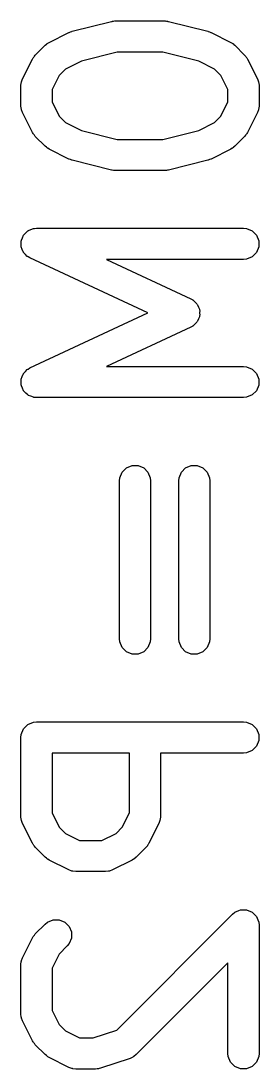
# Model space of a CAD drawing. Extents: x -0.05 to 2.94, y -0.16 to 2.16.
# Drawn here: x 2.4056 to 2.4509, y 0.8716 to 1.0706 of the extents above; entities that cross this region are included whole.
import ezdxf

# ---------------------------------------------------------------- set-up
doc = ezdxf.new("R2010")
doc.units = 0
doc.header["$MEASUREMENT"] = 0
doc.layers.add('BLACK', color=7, linetype='CONTINUOUS')

msp = doc.modelspace()

# ---------------------------------------------------------------- linework, layer by layer
at = {"layer": 'BLACK', "linetype": 'CONTINUOUS'}
for p, q in [((2.41532, 1.06865), (2.42282, 1.07052)), ((2.42282, 1.07052), (2.42292, 1.07054)), ((2.42292, 1.07054), (2.42296, 1.07055)), ((2.42296, 1.07055), (2.42318, 1.07058)), ((2.42318, 1.07058), (2.42339, 1.07061)), ((2.42339, 1.07061), (2.42343, 1.0706)), ((2.42343, 1.0706), (2.42353, 1.07061)), ((2.42353, 1.07061), (2.43291, 1.07061)), ((2.43291, 1.07061), (2.43301, 1.0706)), ((2.43301, 1.0706), (2.43305, 1.07061)), ((2.43305, 1.07061), (2.43327, 1.07058)), ((2.43327, 1.07058), (2.43348, 1.07055)), ((2.43348, 1.07055), (2.43352, 1.07054)), ((2.43352, 1.07054), (2.43362, 1.07052)), ((2.43362, 1.07052), (2.44112, 1.06865)), ((2.41097, 1.06655), (2.41471, 1.06842)), ((2.41471, 1.06842), (2.41476, 1.06844)), ((2.41476, 1.06844), (2.41477, 1.06845)), ((2.41477, 1.06845), (2.41502, 1.06854)), ((2.41502, 1.06854), (2.41526, 1.06863)), ((2.41526, 1.06863), (2.41528, 1.06863)), ((2.41528, 1.06863), (2.41532, 1.06865)), ((2.44112, 1.06865), (2.44117, 1.06863)), ((2.44117, 1.06863), (2.44119, 1.06863)), ((2.44119, 1.06863), (2.44143, 1.06854)), ((2.44143, 1.06854), (2.44167, 1.06845)), ((2.44167, 1.06845), (2.44169, 1.06844)), ((2.44169, 1.06844), (2.44173, 1.06842)), ((2.44173, 1.06842), (2.44548, 1.06655)), ((2.40832, 1.06412), (2.4102, 1.066)), ((2.4102, 1.066), (2.41042, 1.06618)), ((2.41042, 1.06618), (2.41048, 1.06624)), ((2.41048, 1.06624), (2.41056, 1.0663)), ((2.41056, 1.0663), (2.41065, 1.06636)), ((2.41065, 1.06636), (2.41072, 1.06639)), ((2.41072, 1.06639), (2.41097, 1.06655)), ((2.4239, 1.06471), (2.41707, 1.063)), ((2.43254, 1.06471), (2.4239, 1.06471)), ((2.43938, 1.063), (2.43254, 1.06471)), ((2.44548, 1.06655), (2.44573, 1.06639)), ((2.44573, 1.06639), (2.4458, 1.06636)), ((2.4458, 1.06636), (2.44588, 1.0663)), ((2.44588, 1.0663), (2.44597, 1.06624)), ((2.44597, 1.06624), (2.44602, 1.06618)), ((2.44602, 1.06618), (2.44624, 1.066)), ((2.44624, 1.066), (2.44812, 1.06412)), ((2.4059, 1.0596), (2.40777, 1.06335)), ((2.40777, 1.06335), (2.40793, 1.0636)), ((2.40793, 1.0636), (2.40796, 1.06367)), ((2.40796, 1.06367), (2.40802, 1.06376)), ((2.40802, 1.06376), (2.40808, 1.06384)), ((2.40808, 1.06384), (2.40814, 1.0639)), ((2.40814, 1.0639), (2.40832, 1.06412)), ((2.41707, 1.063), (2.41403, 1.06148)), ((2.44241, 1.06148), (2.43938, 1.063)), ((2.44812, 1.06412), (2.44831, 1.0639)), ((2.44831, 1.0639), (2.44836, 1.06384)), ((2.44836, 1.06384), (2.44842, 1.06376)), ((2.44842, 1.06376), (2.44849, 1.06367)), ((2.44849, 1.06367), (2.44852, 1.0636)), ((2.44852, 1.0636), (2.44867, 1.06335)), ((2.44867, 1.06335), (2.45055, 1.0596)), ((2.41403, 1.06148), (2.41284, 1.06028)), ((2.4436, 1.06028), (2.44241, 1.06148)), ((2.40558, 1.05828), (2.40564, 1.05886)), ((2.40564, 1.05886), (2.40568, 1.05896)), ((2.40568, 1.05896), (2.40569, 1.05906)), ((2.40569, 1.05906), (2.4059, 1.0596)), ((2.41284, 1.06028), (2.41149, 1.05759)), ((2.44495, 1.05759), (2.4436, 1.06028)), ((2.45055, 1.0596), (2.45075, 1.05906)), ((2.45075, 1.05906), (2.45076, 1.05896)), ((2.45076, 1.05896), (2.4508, 1.05886)), ((2.4508, 1.05886), (2.45086, 1.05828)), ((2.40558, 1.05453), (2.40558, 1.05828)), ((2.41149, 1.05759), (2.41149, 1.05523)), ((2.44495, 1.05523), (2.44495, 1.05759)), ((2.45086, 1.05828), (2.45086, 1.05453)), ((2.41149, 1.05523), (2.41284, 1.05253)), ((2.4436, 1.05253), (2.44495, 1.05523)), ((2.40564, 1.05396), (2.40558, 1.05453)), ((2.40568, 1.05386), (2.40564, 1.05396)), ((2.40569, 1.05375), (2.40568, 1.05386)), ((2.4059, 1.05321), (2.40569, 1.05375)), ((2.40777, 1.04946), (2.4059, 1.05321)), ((2.45055, 1.05321), (2.44867, 1.04946)), ((2.45075, 1.05375), (2.45055, 1.05321)), ((2.45076, 1.05386), (2.45075, 1.05375)), ((2.4508, 1.05396), (2.45076, 1.05386)), ((2.45086, 1.05453), (2.4508, 1.05396)), ((2.41284, 1.05253), (2.41403, 1.05134)), ((2.41403, 1.05134), (2.41707, 1.04982)), ((2.43938, 1.04982), (2.44241, 1.05134)), ((2.44241, 1.05134), (2.4436, 1.05253)), ((2.40793, 1.04922), (2.40777, 1.04946)), ((2.40796, 1.04914), (2.40793, 1.04922)), ((2.40802, 1.04906), (2.40796, 1.04914)), ((2.40808, 1.04897), (2.40802, 1.04906)), ((2.40814, 1.04892), (2.40808, 1.04897)), ((2.40832, 1.0487), (2.40814, 1.04892)), ((2.41707, 1.04982), (2.4239, 1.04811)), ((2.43254, 1.04811), (2.43938, 1.04982)), ((2.44831, 1.04892), (2.44812, 1.0487)), ((2.44836, 1.04897), (2.44831, 1.04892)), ((2.44842, 1.04906), (2.44836, 1.04897)), ((2.44849, 1.04914), (2.44842, 1.04906)), ((2.44852, 1.04922), (2.44849, 1.04914)), ((2.44867, 1.04946), (2.44852, 1.04922)), ((2.4102, 1.04682), (2.40832, 1.0487)), ((2.41042, 1.04664), (2.4102, 1.04682)), ((2.4239, 1.04811), (2.43254, 1.04811)), ((2.44624, 1.04682), (2.44602, 1.04664)), ((2.44812, 1.0487), (2.44624, 1.04682)), ((2.41048, 1.04658), (2.41042, 1.04664)), ((2.41056, 1.04652), (2.41048, 1.04658)), ((2.41065, 1.04646), (2.41056, 1.04652)), ((2.41072, 1.04643), (2.41065, 1.04646)), ((2.41097, 1.04627), (2.41072, 1.04643)), ((2.41471, 1.04439), (2.41097, 1.04627)), ((2.44548, 1.04627), (2.44173, 1.04439)), ((2.44573, 1.04643), (2.44548, 1.04627)), ((2.4458, 1.04646), (2.44573, 1.04643)), ((2.44588, 1.04652), (2.4458, 1.04646)), ((2.44597, 1.04658), (2.44588, 1.04652)), ((2.44602, 1.04664), (2.44597, 1.04658)), ((2.41476, 1.04438), (2.41471, 1.04439)), ((2.41477, 1.04437), (2.41476, 1.04438)), ((2.41502, 1.04428), (2.41477, 1.04437)), ((2.41526, 1.04419), (2.41502, 1.04428)), ((2.41528, 1.04419), (2.41526, 1.04419)), ((2.41532, 1.04417), (2.41528, 1.04419)), ((2.42282, 1.0423), (2.41532, 1.04417)), ((2.44112, 1.04417), (2.43362, 1.0423)), ((2.44117, 1.04419), (2.44112, 1.04417)), ((2.44119, 1.04419), (2.44117, 1.04419)), ((2.44143, 1.04428), (2.44119, 1.04419)), ((2.44167, 1.04437), (2.44143, 1.04428)), ((2.44169, 1.04438), (2.44167, 1.04437)), ((2.44173, 1.04439), (2.44169, 1.04438)), ((2.42292, 1.04228), (2.42282, 1.0423)), ((2.42296, 1.04226), (2.42292, 1.04228)), ((2.42318, 1.04224), (2.42296, 1.04226)), ((2.42339, 1.04221), (2.42318, 1.04224)), ((2.42343, 1.04222), (2.42339, 1.04221)), ((2.42353, 1.04221), (2.42343, 1.04222)), ((2.43291, 1.04221), (2.42353, 1.04221)), ((2.43301, 1.04222), (2.43291, 1.04221)), ((2.43305, 1.04221), (2.43301, 1.04222)), ((2.43327, 1.04224), (2.43305, 1.04221)), ((2.43348, 1.04226), (2.43327, 1.04224)), ((2.43352, 1.04228), (2.43348, 1.04226)), ((2.43362, 1.0423), (2.43352, 1.04228)), ((2.40701, 1.03081), (2.40749, 1.03099)), ((2.40749, 1.03099), (2.40796, 1.03118)), ((2.40796, 1.03118), (2.40805, 1.03119)), ((2.40805, 1.03119), (2.40809, 1.03121)), ((2.40809, 1.03121), (2.40816, 1.0312)), ((2.40816, 1.0312), (2.40854, 1.03124)), ((2.40854, 1.03124), (2.44791, 1.03124)), ((2.44791, 1.03124), (2.44848, 1.03118)), ((2.44848, 1.03118), (2.44955, 1.03074)), ((2.40564, 1.02886), (2.40567, 1.02892)), ((2.40564, 1.02835), (2.40564, 1.02886)), ((2.40567, 1.02899), (2.40589, 1.02946)), ((2.40567, 1.02892), (2.40567, 1.02899)), ((2.40589, 1.02946), (2.40608, 1.02993)), ((2.40608, 1.02993), (2.40613, 1.02998)), ((2.40613, 1.02998), (2.40616, 1.03003)), ((2.40616, 1.03003), (2.40653, 1.03038)), ((2.40653, 1.03038), (2.4069, 1.03074)), ((2.4069, 1.03074), (2.40696, 1.03077)), ((2.40696, 1.03077), (2.40701, 1.03081)), ((2.44955, 1.03074), (2.45036, 1.02993)), ((2.45036, 1.02993), (2.4508, 1.02886)), ((2.4508, 1.02886), (2.4508, 1.02771)), ((2.40562, 1.02784), (2.40564, 1.02835)), ((2.40564, 1.02778), (2.40562, 1.02784)), ((2.40564, 1.02771), (2.40564, 1.02778)), ((2.40584, 1.02724), (2.40564, 1.02771)), ((2.40601, 1.02676), (2.40584, 1.02724)), ((2.4508, 1.02771), (2.45036, 1.02665)), ((2.40606, 1.02671), (2.40601, 1.02676)), ((2.40608, 1.02665), (2.40606, 1.02671)), ((2.40644, 1.02629), (2.40608, 1.02665)), ((2.40679, 1.02591), (2.40644, 1.02629)), ((2.40687, 1.02586), (2.40679, 1.02591)), ((2.4069, 1.02583), (2.40687, 1.02586)), ((2.40696, 1.02581), (2.4069, 1.02583)), ((2.40729, 1.02561), (2.40696, 1.02581)), ((2.42968, 1.01516), (2.40729, 1.02561)), ((2.44791, 1.02534), (2.42185, 1.02534)), ((2.42185, 1.02534), (2.43791, 1.01784)), ((2.44848, 1.02539), (2.44791, 1.02534)), ((2.44955, 1.02583), (2.44848, 1.02539)), ((2.45036, 1.02665), (2.44955, 1.02583)), ((2.43791, 1.01784), (2.43812, 1.01772)), ((2.43812, 1.01772), (2.43819, 1.01769)), ((2.43819, 1.01769), (2.43824, 1.01764)), ((2.43824, 1.01764), (2.4384, 1.01755)), ((2.4384, 1.01755), (2.43871, 1.01721)), ((2.43871, 1.01721), (2.43904, 1.01691)), ((2.40729, 1.00472), (2.42968, 1.01516)), ((2.43904, 1.01691), (2.43909, 1.01679)), ((2.43909, 1.01679), (2.43918, 1.0167)), ((2.43918, 1.0167), (2.43934, 1.01627)), ((2.43934, 1.01627), (2.43953, 1.01587)), ((2.43953, 1.01587), (2.43953, 1.01574)), ((2.43953, 1.01574), (2.43958, 1.01561)), ((2.43958, 1.01561), (2.43956, 1.01516)), ((2.43956, 1.01516), (2.43958, 1.01472)), ((2.43871, 1.01311), (2.4384, 1.01278)), ((2.43904, 1.01342), (2.43871, 1.01311)), ((2.43909, 1.01354), (2.43904, 1.01342)), ((2.43918, 1.01363), (2.43909, 1.01354)), ((2.43934, 1.01406), (2.43918, 1.01363)), ((2.43953, 1.01446), (2.43934, 1.01406)), ((2.43958, 1.01472), (2.43953, 1.01459)), ((2.43953, 1.01459), (2.43953, 1.01446)), ((2.43791, 1.01249), (2.42185, 1.00499)), ((2.43812, 1.01261), (2.43791, 1.01249)), ((2.43819, 1.01264), (2.43812, 1.01261)), ((2.43824, 1.01269), (2.43819, 1.01264)), ((2.4384, 1.01278), (2.43824, 1.01269)), ((2.42185, 1.00499), (2.44791, 1.00499)), ((2.44791, 1.00499), (2.44848, 1.00494)), ((2.40564, 1.00262), (2.40584, 1.00309)), ((2.40584, 1.00309), (2.40601, 1.00357)), ((2.40601, 1.00357), (2.40606, 1.00362)), ((2.40606, 1.00362), (2.40608, 1.00368)), ((2.40608, 1.00368), (2.40644, 1.00404)), ((2.40644, 1.00404), (2.40679, 1.00442)), ((2.40679, 1.00442), (2.40687, 1.00447)), ((2.40687, 1.00447), (2.4069, 1.0045)), ((2.4069, 1.0045), (2.40696, 1.00452)), ((2.40696, 1.00452), (2.40729, 1.00472)), ((2.44848, 1.00494), (2.44955, 1.0045)), ((2.44955, 1.0045), (2.45036, 1.00368)), ((2.45036, 1.00368), (2.4508, 1.00262)), ((2.40562, 1.00249), (2.40564, 1.00255)), ((2.40564, 1.00198), (2.40562, 1.00249)), ((2.40564, 1.00255), (2.40564, 1.00262)), ((2.40564, 1.00147), (2.40564, 1.00198)), ((2.40567, 1.0014), (2.40564, 1.00147)), ((2.40567, 1.00134), (2.40567, 1.0014)), ((2.40589, 1.00087), (2.40567, 1.00134)), ((2.4508, 1.00147), (2.45036, 1.0004)), ((2.4508, 1.00262), (2.4508, 1.00147)), ((2.40608, 1.0004), (2.40589, 1.00087)), ((2.40613, 1.00035), (2.40608, 1.0004)), ((2.40616, 1.00029), (2.40613, 1.00035)), ((2.40653, 0.99995), (2.40616, 1.00029)), ((2.4069, 0.99959), (2.40653, 0.99995)), ((2.40696, 0.99956), (2.4069, 0.99959)), ((2.40701, 0.99952), (2.40696, 0.99956)), ((2.40749, 0.99934), (2.40701, 0.99952)), ((2.40796, 0.99915), (2.40749, 0.99934)), ((2.40805, 0.99914), (2.40796, 0.99915)), ((2.40809, 0.99912), (2.40805, 0.99914)), ((2.40816, 0.99913), (2.40809, 0.99912)), ((2.40854, 0.99909), (2.40816, 0.99913)), ((2.44791, 0.99909), (2.40854, 0.99909)), ((2.44848, 0.99915), (2.44791, 0.99909)), ((2.44955, 0.99959), (2.44848, 0.99915)), ((2.45036, 1.0004), (2.44955, 0.99959)), ((2.42483, 0.98493), (2.42564, 0.98575)), ((2.42564, 0.98575), (2.42671, 0.98619)), ((2.42671, 0.98619), (2.42786, 0.98619)), ((2.42786, 0.98619), (2.42892, 0.98575)), ((2.42892, 0.98575), (2.42974, 0.98493)), ((2.43608, 0.98493), (2.43689, 0.98575)), ((2.43689, 0.98575), (2.43796, 0.98619)), ((2.43796, 0.98619), (2.43911, 0.98619)), ((2.43911, 0.98619), (2.44017, 0.98575)), ((2.44017, 0.98575), (2.44099, 0.98493)), ((2.42433, 0.98329), (2.42439, 0.98387)), ((2.42433, 0.9533), (2.42433, 0.98329)), ((2.42439, 0.98387), (2.42483, 0.98493)), ((2.42974, 0.98493), (2.43018, 0.98387)), ((2.43018, 0.98387), (2.43024, 0.98329)), ((2.43024, 0.98329), (2.43024, 0.9533)), ((2.43558, 0.98329), (2.43564, 0.98387)), ((2.43558, 0.9533), (2.43558, 0.98329)), ((2.43564, 0.98387), (2.43608, 0.98493)), ((2.44099, 0.98493), (2.44143, 0.98387)), ((2.44143, 0.98387), (2.44149, 0.98329)), ((2.44149, 0.98329), (2.44149, 0.9533)), ((2.42439, 0.95272), (2.42433, 0.9533)), ((2.43024, 0.9533), (2.43018, 0.95272)), ((2.43564, 0.95272), (2.43558, 0.9533)), ((2.44149, 0.9533), (2.44143, 0.95272)), ((2.42483, 0.95166), (2.42439, 0.95272)), ((2.42564, 0.95084), (2.42483, 0.95166)), ((2.42974, 0.95166), (2.42892, 0.95084)), ((2.43018, 0.95272), (2.42974, 0.95166)), ((2.43608, 0.95166), (2.43564, 0.95272)), ((2.43689, 0.95084), (2.43608, 0.95166)), ((2.44099, 0.95166), (2.44017, 0.95084)), ((2.44143, 0.95272), (2.44099, 0.95166)), ((2.42671, 0.9504), (2.42564, 0.95084)), ((2.42786, 0.9504), (2.42671, 0.9504)), ((2.42892, 0.95084), (2.42786, 0.9504)), ((2.43796, 0.9504), (2.43689, 0.95084)), ((2.43911, 0.9504), (2.43796, 0.9504)), ((2.44017, 0.95084), (2.43911, 0.9504)), ((2.4069, 0.937), (2.40796, 0.93745)), ((2.40796, 0.93745), (2.40854, 0.9375)), ((2.40854, 0.9375), (2.44791, 0.9375)), ((2.44791, 0.9375), (2.44848, 0.93745)), ((2.44848, 0.93745), (2.44955, 0.937)), ((2.40564, 0.93513), (2.40608, 0.93619)), ((2.40608, 0.93619), (2.4069, 0.937)), ((2.44955, 0.937), (2.45036, 0.93619)), ((2.45036, 0.93619), (2.4508, 0.93513)), ((2.40558, 0.93455), (2.40564, 0.93513)), ((2.40558, 0.91955), (2.40558, 0.93455)), ((2.4508, 0.93397), (2.45036, 0.93291)), ((2.4508, 0.93513), (2.4508, 0.93397)), ((2.42621, 0.9316), (2.41149, 0.9316)), ((2.41149, 0.9316), (2.41149, 0.92025)), ((2.42621, 0.92025), (2.42621, 0.9316)), ((2.44791, 0.9316), (2.43211, 0.9316)), ((2.43211, 0.9316), (2.43211, 0.91955)), ((2.44848, 0.93165), (2.44791, 0.9316)), ((2.44955, 0.93209), (2.44848, 0.93165)), ((2.45036, 0.93291), (2.44955, 0.93209)), ((2.40564, 0.91898), (2.40558, 0.91955)), ((2.41149, 0.92025), (2.41284, 0.91755)), ((2.42486, 0.91755), (2.42621, 0.92025)), ((2.43211, 0.91955), (2.43205, 0.91898)), ((2.40568, 0.91888), (2.40564, 0.91898)), ((2.40569, 0.91877), (2.40568, 0.91888)), ((2.4059, 0.91823), (2.40569, 0.91877)), ((2.40777, 0.91448), (2.4059, 0.91823)), ((2.41284, 0.91755), (2.41403, 0.91635)), ((2.42366, 0.91635), (2.42486, 0.91755)), ((2.4318, 0.91823), (2.42992, 0.91448)), ((2.43201, 0.91877), (2.4318, 0.91823)), ((2.43205, 0.91898), (2.43201, 0.91888)), ((2.43201, 0.91888), (2.43201, 0.91877)), ((2.41403, 0.91635), (2.41673, 0.91501)), ((2.42096, 0.91501), (2.42366, 0.91635)), ((2.40793, 0.91423), (2.40777, 0.91448)), ((2.40796, 0.91416), (2.40793, 0.91423)), ((2.40802, 0.91408), (2.40796, 0.91416)), ((2.40808, 0.91399), (2.40802, 0.91408)), ((2.40814, 0.91394), (2.40808, 0.91399)), ((2.40832, 0.91371), (2.40814, 0.91394)), ((2.4102, 0.91184), (2.40832, 0.91371)), ((2.41673, 0.91501), (2.42096, 0.91501)), ((2.42937, 0.91371), (2.4275, 0.91184)), ((2.42956, 0.91394), (2.42937, 0.91371)), ((2.42962, 0.91399), (2.42956, 0.91394)), ((2.42967, 0.91408), (2.42962, 0.91399)), ((2.42974, 0.91416), (2.42967, 0.91408)), ((2.42977, 0.91423), (2.42974, 0.91416)), ((2.42992, 0.91448), (2.42977, 0.91423)), ((2.41042, 0.91165), (2.4102, 0.91184)), ((2.41048, 0.91159), (2.41042, 0.91165)), ((2.41056, 0.91154), (2.41048, 0.91159)), ((2.41065, 0.91147), (2.41056, 0.91154)), ((2.41072, 0.91144), (2.41065, 0.91147)), ((2.42705, 0.91147), (2.42698, 0.91144)), ((2.42713, 0.91154), (2.42705, 0.91147)), ((2.42722, 0.91159), (2.42713, 0.91154)), ((2.42727, 0.91165), (2.42722, 0.91159)), ((2.4275, 0.91184), (2.42727, 0.91165)), ((2.41097, 0.91129), (2.41072, 0.91144)), ((2.41471, 0.90941), (2.41097, 0.91129)), ((2.42673, 0.91129), (2.42298, 0.90941)), ((2.42698, 0.91144), (2.42673, 0.91129)), ((2.41526, 0.9092), (2.41471, 0.90941)), ((2.41536, 0.9092), (2.41526, 0.9092)), ((2.41546, 0.90916), (2.41536, 0.9092)), ((2.41604, 0.9091), (2.41546, 0.90916)), ((2.42166, 0.9091), (2.41604, 0.9091)), ((2.42224, 0.90916), (2.42166, 0.9091)), ((2.42233, 0.9092), (2.42224, 0.90916)), ((2.42244, 0.9092), (2.42233, 0.9092)), ((2.42298, 0.90941), (2.42244, 0.9092)), ((2.44627, 0.90138), (2.44702, 0.9017)), ((2.44702, 0.9017), (2.44733, 0.90183)), ((2.44733, 0.90183), (2.44848, 0.90183)), ((2.44848, 0.90183), (2.44955, 0.90138)), ((2.4102, 0.89914), (2.41065, 0.89951)), ((2.41065, 0.89951), (2.41171, 0.89995)), ((2.41171, 0.89995), (2.41286, 0.89995)), ((2.41286, 0.89995), (2.41393, 0.89951)), ((2.41393, 0.89951), (2.41474, 0.89869)), ((2.42381, 0.87901), (2.44582, 0.90102)), ((2.44582, 0.90102), (2.44627, 0.90138)), ((2.44955, 0.90138), (2.45036, 0.90057)), ((2.45036, 0.90057), (2.45062, 0.89995)), ((2.45062, 0.89995), (2.4508, 0.89951)), ((2.40832, 0.89727), (2.4102, 0.89914)), ((2.41474, 0.89869), (2.41518, 0.89763)), ((2.41518, 0.89763), (2.41518, 0.89648)), ((2.4508, 0.89951), (2.45086, 0.89893)), ((2.45086, 0.89893), (2.45086, 0.87456)), ((2.4059, 0.89275), (2.40777, 0.8965)), ((2.40777, 0.8965), (2.40793, 0.89675)), ((2.40793, 0.89675), (2.40796, 0.89682)), ((2.40796, 0.89682), (2.40802, 0.8969)), ((2.40802, 0.8969), (2.40808, 0.89699)), ((2.40808, 0.89699), (2.40814, 0.89704)), ((2.40814, 0.89704), (2.40832, 0.89727)), ((2.41518, 0.89648), (2.41474, 0.89541)), ((2.41437, 0.89497), (2.41284, 0.89343)), ((2.41474, 0.89541), (2.41437, 0.89497)), ((2.40558, 0.89143), (2.40564, 0.89201)), ((2.40564, 0.89201), (2.40568, 0.8921)), ((2.40568, 0.8921), (2.40569, 0.89221)), ((2.40569, 0.89221), (2.4059, 0.89275)), ((2.41284, 0.89343), (2.41149, 0.89073)), ((2.44495, 0.8918), (2.4275, 0.87434)), ((2.44495, 0.87456), (2.44495, 0.8918)), ((2.40558, 0.88206), (2.40558, 0.89143)), ((2.41149, 0.89073), (2.41149, 0.88275)), ((2.40564, 0.88148), (2.40558, 0.88206)), ((2.41149, 0.88275), (2.41284, 0.88006)), ((2.40568, 0.88138), (2.40564, 0.88148)), ((2.40569, 0.88128), (2.40568, 0.88138)), ((2.4059, 0.88074), (2.40569, 0.88128)), ((2.40777, 0.87699), (2.4059, 0.88074)), ((2.41284, 0.88006), (2.41403, 0.87886)), ((2.41403, 0.87886), (2.41673, 0.87751)), ((2.41931, 0.87751), (2.42381, 0.87901)), ((2.40793, 0.87674), (2.40777, 0.87699)), ((2.40796, 0.87667), (2.40793, 0.87674)), ((2.40802, 0.87659), (2.40796, 0.87667)), ((2.40808, 0.8765), (2.40802, 0.87659)), ((2.40814, 0.87645), (2.40808, 0.8765)), ((2.40832, 0.87622), (2.40814, 0.87645)), ((2.4102, 0.87434), (2.40832, 0.87622)), ((2.41673, 0.87751), (2.41931, 0.87751)), ((2.41042, 0.87416), (2.4102, 0.87434)), ((2.41048, 0.8741), (2.41042, 0.87416)), ((2.41056, 0.87404), (2.41048, 0.8741)), ((2.41065, 0.87398), (2.41056, 0.87404)), ((2.41072, 0.87395), (2.41065, 0.87398)), ((2.41097, 0.87379), (2.41072, 0.87395)), ((2.41471, 0.87192), (2.41097, 0.87379)), ((2.42687, 0.87387), (2.42634, 0.87363)), ((2.42695, 0.87394), (2.42687, 0.87387)), ((2.42705, 0.87398), (2.42695, 0.87394)), ((2.4275, 0.87434), (2.42705, 0.87398)), ((2.44501, 0.87398), (2.44495, 0.87456)), ((2.44545, 0.87292), (2.44501, 0.87398)), ((2.4508, 0.87398), (2.45036, 0.87292)), ((2.45086, 0.87456), (2.4508, 0.87398)), ((2.41526, 0.87171), (2.41471, 0.87192)), ((2.41536, 0.8717), (2.41526, 0.87171)), ((2.41546, 0.87166), (2.41536, 0.8717)), ((2.41604, 0.8716), (2.41546, 0.87166)), ((2.42026, 0.87165), (2.42015, 0.87163)), ((2.42036, 0.87166), (2.42026, 0.87165)), ((2.42043, 0.87169), (2.42036, 0.87166)), ((2.42072, 0.87176), (2.42043, 0.87169)), ((2.42634, 0.87363), (2.42072, 0.87176)), ((2.44627, 0.8721), (2.44545, 0.87292)), ((2.44733, 0.87166), (2.44627, 0.8721)), ((2.44848, 0.87166), (2.44733, 0.87166)), ((2.44955, 0.8721), (2.44848, 0.87166)), ((2.45036, 0.87292), (2.44955, 0.8721)), ((2.41978, 0.8716), (2.41604, 0.8716)), ((2.42008, 0.87163), (2.41978, 0.8716)), ((2.42015, 0.87163), (2.42008, 0.87163))]:
    msp.add_line(p, q, dxfattribs=at)

doc.saveas('drawing.dxf')
